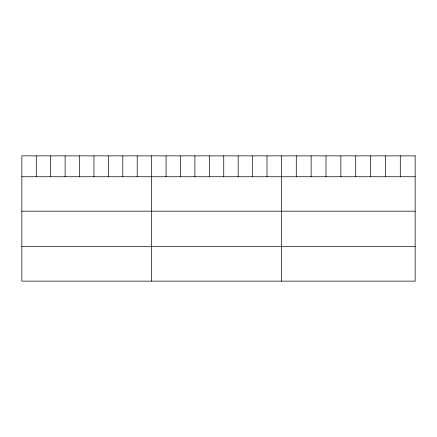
<?xml version="1.0" encoding="UTF-8"?>
<svg xmlns="http://www.w3.org/2000/svg" width="437" height="437" viewBox="0 0 437 437"><rect width="100%" height="100%" fill="white"/><g stroke="black" fill="none" stroke-linecap="round" stroke-linejoin="round"><path stroke-width="0.66" d="M21.85 176.739L415.15 176.739M21.85 211.186L415.15 211.186M21.85 246.681L415.15 246.681M400.292 155.867L400.292 176.739M385.434 155.867L385.434 176.739M370.576 155.867L370.576 176.739M355.718 155.867L355.718 176.739M340.86 155.867L340.86 176.739M326.002 155.867L326.002 176.739M311.144 155.867L311.144 176.739M296.286 155.867L296.286 176.739M281.428 155.867L281.428 281.133M267.007 155.867L267.007 176.739M252.586 155.867L252.586 176.739M238.165 155.867L238.165 176.739M223.744 155.867L223.744 176.739M209.323 155.867L209.323 176.739M194.902 155.867L194.902 176.739M180.481 155.867L180.481 176.739M166.06 155.867L166.06 176.739M151.639 155.867L151.639 281.133M137.218 155.867L137.218 176.739M122.797 155.867L122.797 176.739M108.376 155.867L108.376 176.739M93.955 155.867L93.955 176.739M79.534 155.867L79.534 176.739M65.113 155.867L65.113 176.739M50.692 155.867L50.692 176.739M36.271 155.867L36.271 176.739M415.15 155.867L21.85 155.867L21.85 281.133L415.15 281.133L415.15 155.867"/></g></svg>
